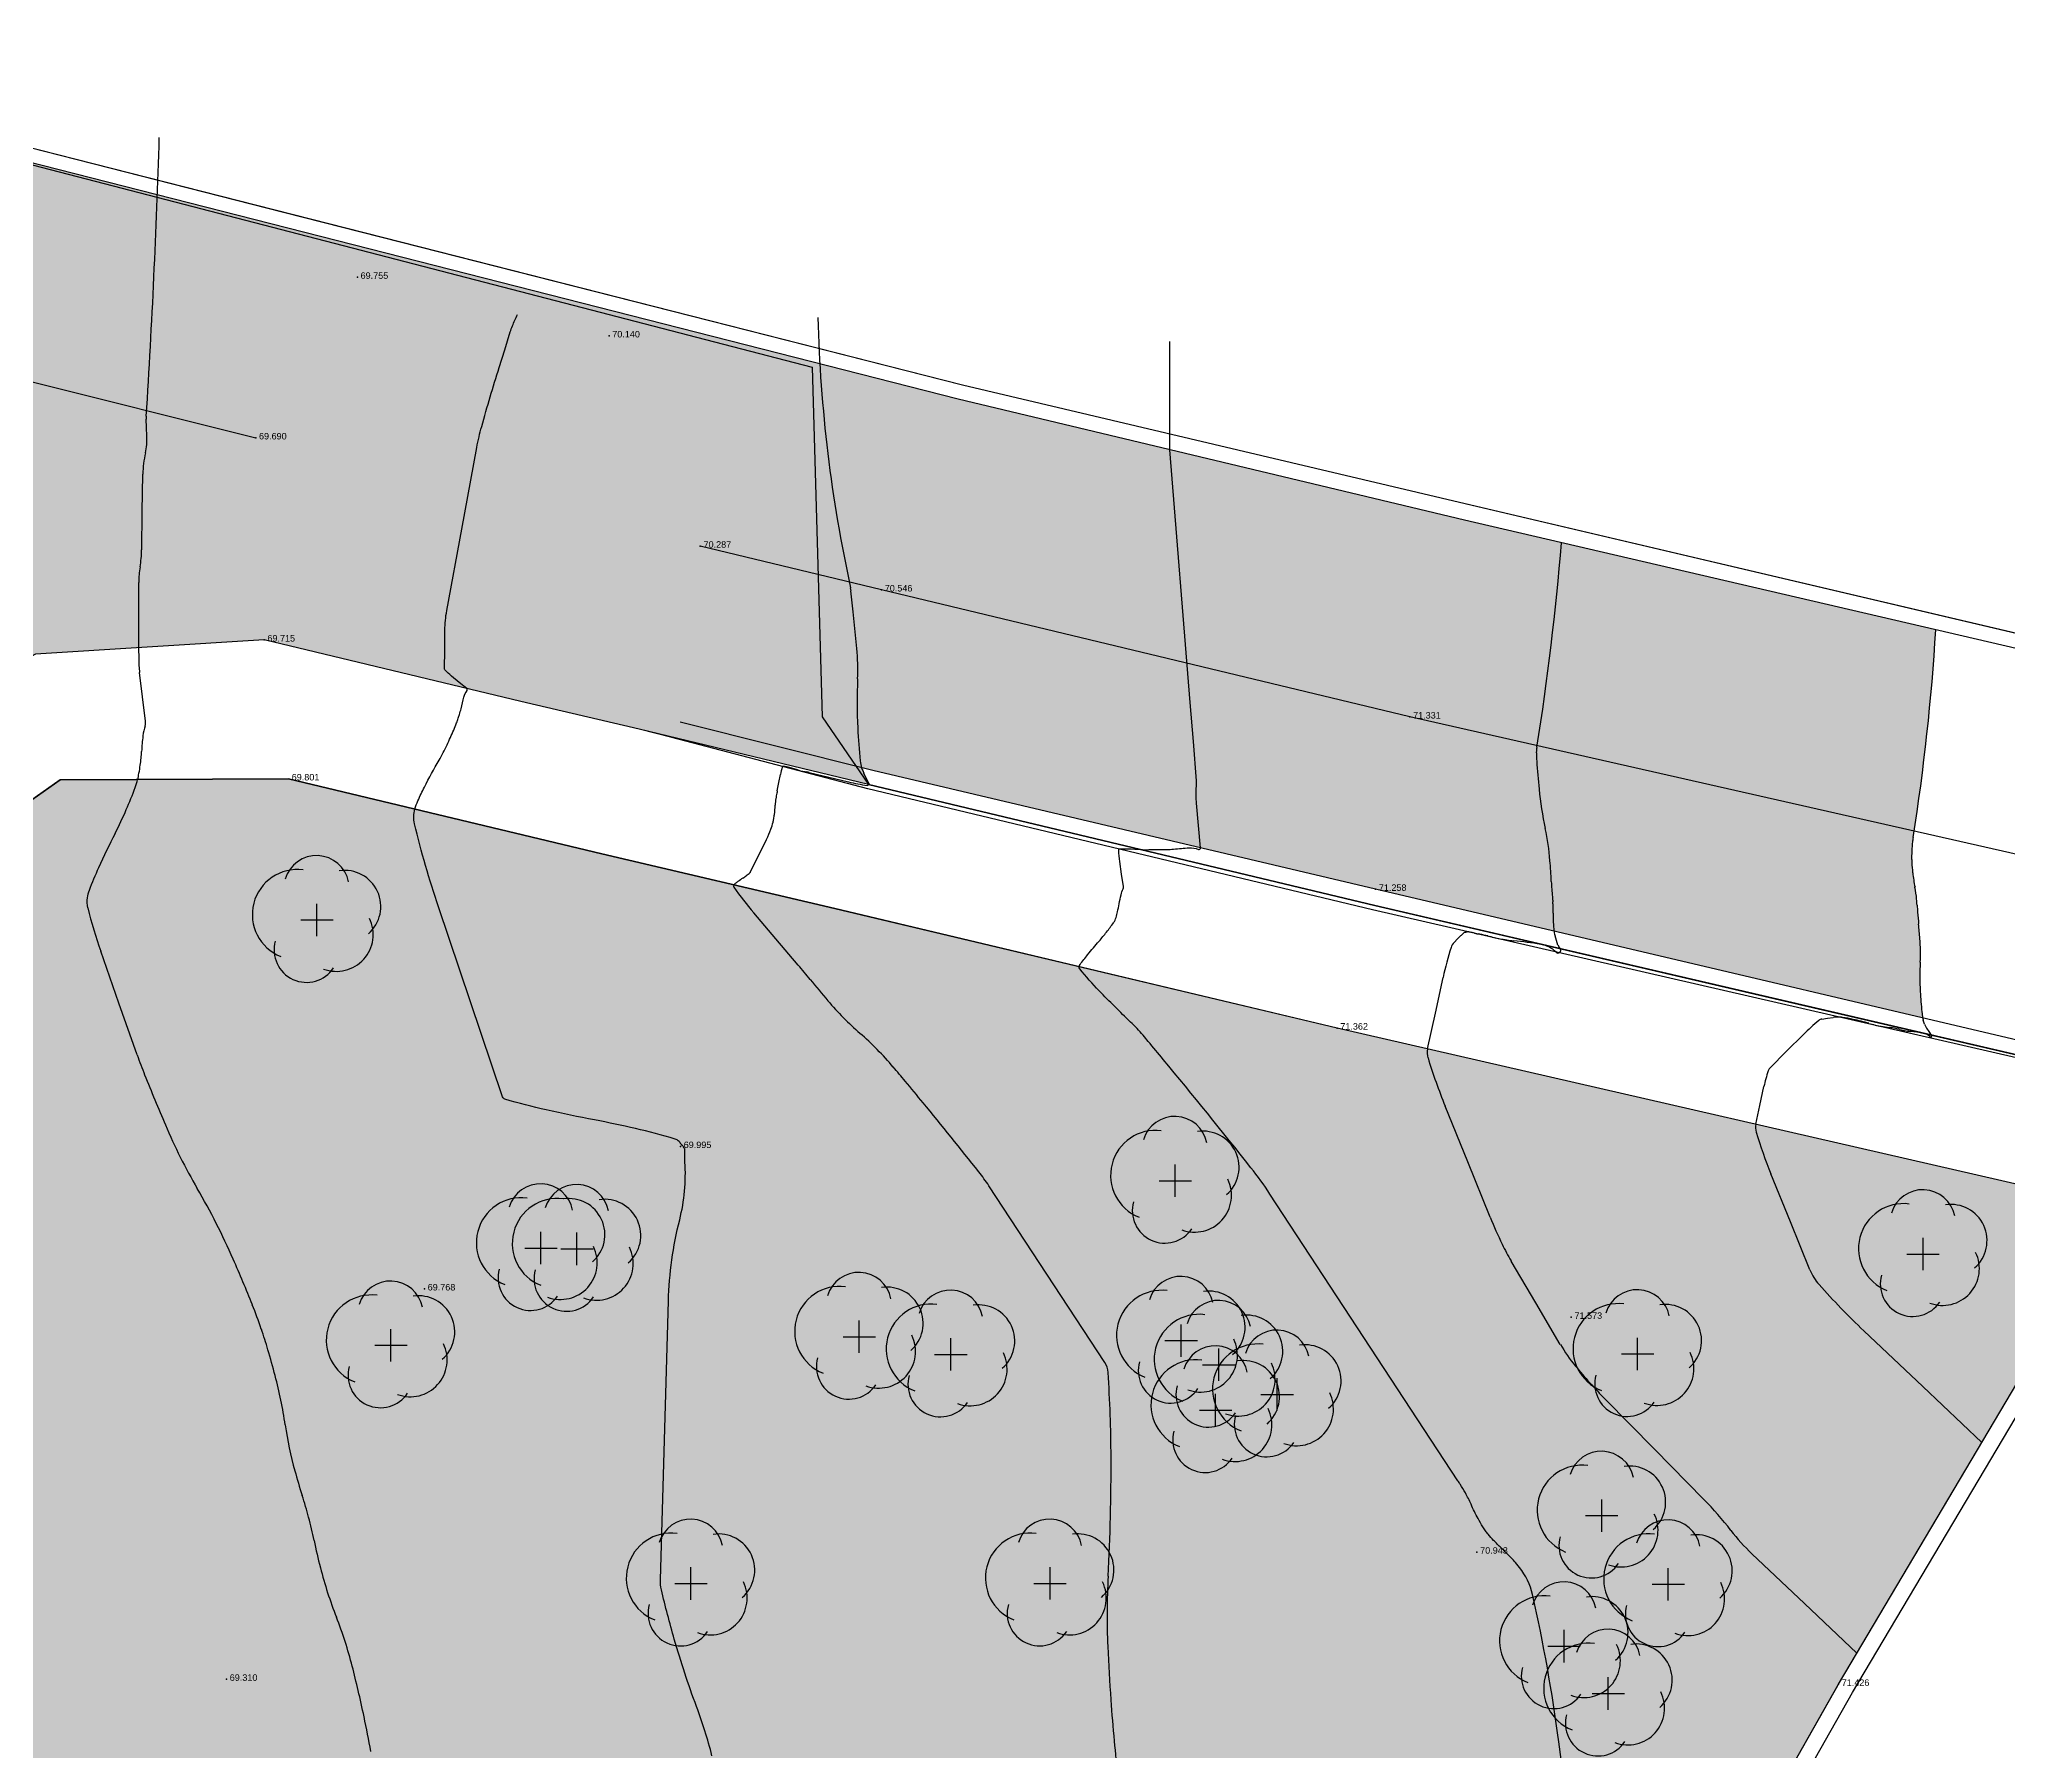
# Model space of a CAD drawing. Header units: millimetres. Extents: x -1.4 to 79.7, y -0.9 to 48.8.
# Drawn here: x 21.94 to 52.35, y 22.38 to 48.82 of the extents above; entities that cross this region are included whole.
import ezdxf

# ---------------------------------------------------------------- set-up
doc = ezdxf.new("R2010")
doc.units = ezdxf.units.MM
for name, color, linetype in [('1cotas_1', 253, 'Continuous'), ('1cv', 9, 'Continuous'), ('1cvd', 9, 'Continuous'), ('1puntos_1', 83, 'Continuous'), ('Acera', 141, 'Continuous'), ('Arbol', 82, 'Continuous'), ('Asfalto', 142, 'Continuous'), ('Bordillo', 21, 'Continuous'), ('Lin-blanca', 254, 'Continuous'), ('Lin-blancaSOM', 254, 'Continuous'), ('Muro', 12, 'Continuous'), ('Rigola', 131, 'Continuous')]:
    doc.layers.add(name, color=color, linetype=linetype)
doc.styles.get("Standard").update_dxf_attribs({"font": 'arial.ttf', "height": 3})

# ---------------------------------------------------------------- blocks, each defined once
blk = doc.blocks.new('lb-cebra')
at = {"layer": 'Lin-blancaSOM', "const_width": 0.5}
for points in [[(0.25, 0), (0.25, -4.742)], [(1.25, 0), (1.25, -4.742)], [(2.25, 0), (2.25, -4.742)], [(3.25, 0), (3.25, -4.742)], [(4.25, 0), (4.25, -4.742)]]:
    blk.add_lwpolyline(points, dxfattribs=at)
blk = doc.blocks.new('Arbol')
at = {"true_color": 0x999b37}
h = blk.add_hatch(color=55, dxfattribs=at)
h.dxf.hatch_style = 1
h.paths.add_polyline_path([(0.416, 0.765, 0.539976), (-0.427, 0.767, 0.693332), (-0.659, -0.513, 0.659153), (0.222, -0.788, 0.500024), (0.863, -0.144, 0.638783)])
at = {"layer": 'Arbol', "linetype": 'Continuous'}
for p, q in [((-0.25, 0), (0.25, 0)), ((0, -0.25), (0, 0.25))]:
    blk.add_line(p, q, dxfattribs=at)
at = {"layer": 'Arbol'}
for centre, radius, start, end in [((-0.006, 0.489), 0.504, 11.2611, 163.5272), ((-0.303, 0.083), 0.695, 82.6659, 248.4272), ((0.429, 0.207), 0.558, 310.841, 98.6131), ((0.301, -0.226), 0.568, 249.5555, 26.1047), ((-0.16, -0.462), 0.502, 164.3693, 326.1917)]:
    blk.add_arc(centre, radius, start, end, dxfattribs=at)
blk = doc.blocks.new('A$C43d6e65a')
at = {"true_color": 0xf6f7cf}
h = blk.add_hatch(color=254, dxfattribs=at)
h.dxf.hatch_style = 1
h.paths.add_polyline_path([(-14.156, 27.83), (-17.839, 27.503), (-22.796, 27.08), (-26.139, 25.954), (-28.142, 23.246), (-28.563, 20.94), (-28.577, 18.277), (-28.639, 9.044), (-28.663, 5.888), (-28.938, 1.249), (0, 0), (2.396, 11.589), (4.326, 21.334), (6.152, 29.685), (-6.212, 28.519)])
at = {"color": 220}
blk.add_lwpolyline([(2.396, 11.589), (4.326, 21.334), (6.152, 29.685), (-6.212, 28.519), (-14.156, 27.83), (-17.839, 27.503), (-22.796, 27.08), (-26.139, 25.954), (-28.142, 23.246), (-28.563, 20.94), (-28.577, 18.277), (-28.639, 9.044), (-28.663, 5.888), (-28.938, 1.249), (0, 0), (2.396, 11.589)], close=True, dxfattribs=at)

msp = doc.modelspace()

# ---------------------------------------------------------------- hatches: boundary and pattern name
at = {"true_color": 0x636466}
h = msp.add_hatch(color=251, dxfattribs=at)
h.dxf.hatch_style = 1
h.paths.add_polyline_path([(23.573, 42.436, 0.064812), (23.596, 42.693), (23.591, 42.826), (23.586, 42.958, -0.028152), (23.587, 43.013, 0.006408), (23.757, 46.419), (19.029, 47.626), (19.179, 43.719), (19.198, 43.239, -0.036469), (19.191, 43.054, 0.022713), (19.173, 42.758), (19.17, 42.585), (19.167, 42.413, -0.042636), (19.159, 42.332, 0.038248), (19.149, 42.242), (19.123, 41.479), (19.097, 40.716, -0.034486), (19.07, 40.45, 0.018437), (19.003, 39.956, 0.006407), (18.985, 39.753, -0.007248), (18.97, 39.574, -0.030145), (18.916, 39.247, 0.022877), (18.84, 38.817, 0.011106), (18.806, 38.507, 0.047477), (18.807, 38.434), (18.836, 38.156), (18.865, 37.878, 0.022463), (18.899, 37.652, 0.129744), (18.93, 37.588, -0.0411), (18.925, 37.593, 0.012616), (18.933, 37.583, -0.037835), (18.94, 37.574, -0.002997), (18.946, 37.565), (19.251, 37.922), (21.873, 39.327), (23.469, 39.427), (23.469, 39.931), (23.469, 40.435, -0.042847), (23.49, 40.675, 0.03884), (23.515, 40.939), (23.524, 41.524), (23.534, 42.11, -0.051022)])
h = msp.add_hatch(color=251, dxfattribs=at)
h.dxf.hatch_style = 1
h.paths.add_polyline_path([(33.989, 43.809), (23.757, 46.419, -0.006429), (23.586, 43.002, 0.022463), (23.586, 42.958), (23.591, 42.826), (23.596, 42.693, -0.064812), (23.573, 42.436, 0.051022), (23.534, 42.11), (23.524, 41.524), (23.515, 40.939, -0.03884), (23.49, 40.675, 0.042847), (23.469, 40.435), (23.469, 39.931), (23.469, 39.427), (25.407, 39.548), (29.371, 38.597), (31.199, 38.169), (34.739, 37.313, 0.265316), (34.74, 37.33), (34.706, 37.414), (34.667, 37.492, -0.022463), (34.656, 37.515, -0.009306), (34.634, 37.573, -0.061646), (34.61, 37.679, -0.013115), (34.574, 38.185, -0.02054), (34.572, 38.945, 0.033096), (34.558, 39.417, 0.000563), (34.519, 39.829, 0.001158), (34.499, 40.03), (34.484, 40.168), (34.47, 40.305, 0.022463), (34.464, 40.351, -0.039197)])
h = msp.add_hatch(color=251, dxfattribs=at)
h.dxf.hatch_style = 1
h.paths.add_polyline_path([(39.394, 42.484), (36.124, 43.264), (33.989, 43.809, 0.038934), (34.459, 40.374, -0.033833), (34.47, 40.305), (34.484, 40.168), (34.499, 40.03, -0.001158), (34.519, 39.829, -0.000563), (34.558, 39.417, -0.033096), (34.572, 38.945, 0.02054), (34.574, 38.185, 0.013115), (34.61, 37.679, 0.061646), (34.634, 37.573), (34.806, 37.53), (39.868, 36.336), (39.837, 36.681), (39.807, 37.026, -0.022463), (39.801, 37.142, -0.011245), (39.807, 37.373), (39.758, 37.978), (39.709, 38.582)])
h.paths.add_polyline_path([(45.443, 41.049), (43.944, 41.398), (39.394, 42.484), (39.709, 38.582), (39.758, 37.978), (39.807, 37.373, 0.011245), (39.801, 37.142, 0.022463), (39.807, 37.026), (39.837, 36.681), (39.868, 36.336), (42.572, 35.698), (45.327, 35.05, -0.013148), (45.316, 35.182, -0.026674), (45.316, 35.33, 0.038712), (45.313, 35.469, -0.004082), (45.302, 35.582, -0.008369), (45.286, 35.818, 0.00616), (45.265, 36.139, 0.033326), (45.193, 36.636, -0.027114), (45.097, 37.245, -0.008814), (45.06, 37.677, -0.030464), (45.059, 37.803), (45.061, 37.84), (45.064, 37.884, 0.018517)])
h.paths.add_polyline_path([(51.225, 39.705), (45.443, 41.049, -0.018485), (45.065, 37.889, 0.022463), (45.063, 37.877), (45.061, 37.84), (45.059, 37.803, 0.030464), (45.06, 37.677, 0.008814), (45.097, 37.245, 0.027114), (45.193, 36.636, -0.033326), (45.265, 36.139, -0.00616), (45.286, 35.818, 0.008369), (45.302, 35.582, 0.004082), (45.312, 35.469, -0.038703), (45.316, 35.33, 0.026674), (45.316, 35.182, 0.009089), (45.323, 35.091, 0.020122), (45.328, 35.05), (51.022, 33.71, -0.029534), (51.008, 33.806, -0.009089), (50.985, 34.117, -0.026674), (50.985, 34.57, 0.033151), (50.98, 34.935, 0.005838), (50.959, 35.16, -0.007201), (50.943, 35.342, -0.004277), (50.935, 35.451, 0.004894), (50.929, 35.547, 0.033326), (50.902, 35.729, -0.027114), (50.867, 35.953, -0.010121), (50.852, 36.135), (50.861, 36.304), (50.87, 36.45, -0.028358), (50.876, 36.511, 0.023915)])
h.paths.add_polyline_path([(7.817, 10.373), (7.988, 10.764, 0.000266), (7.953, 10.781, 0.000179), (7.901, 10.807, 0.040898), (7.812, 10.843, -0.040898), (7.719, 10.879, -0.00111), (7.645, 10.916), (7.017, 11.234), (6.402, 11.545, -0.022463), (6.201, 11.659, -0.041243), (4.849, 12.667), (4.282, 11.375), (1.949, 6.375), (3.295, 5.888), (3.395, 5.852), (3.494, 5.816, -0.011245), (3.899, 5.633, -0.022463), (4.096, 5.528), (4.668, 5.189), (5.24, 4.849)])
h.paths.add_polyline_path([(4.668, 5.189), (4.096, 5.528, 0.022463), (3.899, 5.633, 0.011245), (3.494, 5.816), (3.395, 5.852), (3.295, 5.888), (1.949, 6.375), (0.484, 3.235), (2.353, 2.559), (2.842, 2.382), (3.331, 2.205, -0.011245), (3.455, 2.149, -0.022463), (3.516, 2.117), (3.691, 2.012), (3.867, 1.908), (5.24, 4.849)])
h = msp.add_hatch(color=251, dxfattribs=at)
h.dxf.hatch_style = 1
h.paths.add_polyline_path([(14.72, 28.693, 0.046629), (14.658, 28.712, 0.013365), (14.437, 28.752, 0.016714), (14.125, 28.789, -0.019987), (13.865, 28.822, -0.010096), (13.707, 28.851, -0.012552), (13.582, 28.88, -0.026532), (13.334, 28.959, -0.022463), (13.051, 29.081), (12.541, 29.328), (11.268, 29.945), (9.84, 25.646), (11.661, 24.815), (11.996, 24.663, 0.022463), (12.161, 24.596, 0.020707), (12.345, 24.54, 0.012504), (12.444, 24.517, 0.009254), (12.579, 24.491, 0.021176), (12.791, 24.465, -0.01706), (13.054, 24.434, -0.013365), (13.211, 24.405, -0.026939), (13.288, 24.385)])
h.paths.add_polyline_path([(13.288, 24.385, 0.026939), (13.211, 24.405, 0.013365), (13.054, 24.434, 0.01706), (12.791, 24.465, -0.021176), (12.579, 24.491, -0.009254), (12.444, 24.517, -0.012504), (12.345, 24.54, -0.020707), (12.161, 24.596, -0.022463), (11.996, 24.663), (11.661, 24.815), (9.84, 25.646), (9.192, 23.698), (8.524, 21.767, 0.010947), (10.097, 21.196, -0.028271), (10.141, 21.179), (10.243, 21.132), (10.345, 21.086, 0.034173), (10.641, 20.974, -0.041142), (10.886, 20.879), (11.404, 20.625), (11.922, 20.371), (12.727, 22.696)])
h.paths.add_polyline_path([(11.808, 20.042), (11.922, 20.371), (11.404, 20.625), (10.886, 20.879, 0.041142), (10.641, 20.974, -0.034173), (10.345, 21.086), (10.243, 21.132), (10.141, 21.179, 0.022463), (10.106, 21.193, -0.01101), (8.524, 21.767), (8.273, 21.044), (7.464, 18.943), (8.534, 17.996), (8.585, 17.952, 0.022464), (8.612, 17.929, 0.024872), (8.639, 17.912, 0.033629), (8.667, 17.898, 0.037548), (8.791, 17.85, -0.026794), (8.865, 17.819, 0.029989), (8.951, 17.782, -0.013796), (9.025, 17.753, -0.032545), (9.157, 17.688, 0.037452), (9.272, 17.631, 0.002319), (9.348, 17.602, -0.003357), (9.4, 17.581), (9.822, 17.412), (10.243, 17.242, 0.040011), (10.434, 17.183, -0.031221), (10.679, 17.111)])
h.paths.add_polyline_path([(10.679, 17.111, 0.031221), (10.434, 17.183, -0.040011), (10.243, 17.242), (9.822, 17.412), (9.4, 17.581, 0.003357), (9.348, 17.602, -0.002319), (9.272, 17.631, -0.037452), (9.157, 17.688, 0.032545), (9.025, 17.753, 0.013796), (8.951, 17.782, -0.029989), (8.865, 17.819, 0.026794), (8.791, 17.85, -0.026661), (8.702, 17.882, -0.01509), (8.644, 17.908, -0.046674), (8.585, 17.952), (8.534, 17.996), (7.464, 18.943), (6.428, 16.253), (6.146, 15.624, -0.03692), (7.15, 14.917), (7.164, 14.906), (7.178, 14.895, 0.051919), (7.271, 14.837, 0.022463), (7.503, 14.735), (7.84, 14.605), (8.177, 14.476, -0.016908), (8.225, 14.455, 0.010707), (8.301, 14.422, 0.033358), (8.427, 14.38, -0.032758), (8.555, 14.337, -0.009112), (8.614, 14.311, 0.00835), (8.678, 14.283, 0.021986), (8.831, 14.228, -0.036143), (8.923, 14.191), (9.158, 14.078), (9.392, 13.965), (9.628, 14.503), (9.963, 15.251)])
h.paths.add_polyline_path([(7.988, 10.764, 0.000266), (7.953, 10.781, 0.000179), (7.901, 10.807, 0.040898), (7.812, 10.843, -0.040898), (7.719, 10.879, -0.00111), (7.645, 10.916), (7.017, 11.234), (6.402, 11.545, -0.022463), (6.201, 11.659, -0.041243), (4.849, 12.667), (4.282, 11.375), (3.311, 9.293, -0.067222), (4.739, 8.844, -0.022463), (4.85, 8.786), (5.175, 8.596), (5.5, 8.406, 0.042296), (5.695, 8.313, -0.044053), (5.883, 8.223), (6.248, 8.007), (6.612, 7.791), (7.817, 10.373)])
h.paths.add_polyline_path([(7.901, 10.807, 0.040898), (7.812, 10.843, -0.040898), (7.719, 10.879, -0.00111), (7.645, 10.916), (7.017, 11.234), (6.402, 11.545, -0.022463), (6.201, 11.659, -0.041243), (4.849, 12.667), (6.093, 15.505), (6.146, 15.624, -0.03692), (7.15, 14.917), (7.164, 14.906), (7.178, 14.895, 0.051919), (7.271, 14.837, 0.022463), (7.503, 14.735), (7.84, 14.605), (8.177, 14.476, -0.016908), (8.225, 14.455, 0.010707), (8.301, 14.422, 0.033358), (8.427, 14.38, -0.032758), (8.555, 14.337, -0.009112), (8.614, 14.311, 0.00835), (8.678, 14.283, 0.021986), (8.831, 14.228, -0.036143), (8.923, 14.191), (9.158, 14.078), (9.392, 13.965), (7.988, 10.764, 0.000266), (7.953, 10.781, 0.000179)])
h.paths.add_polyline_path([(11.93, 26.605), (12.409, 26.605), (12.409, 26.758), (11.93, 26.758)], flags=24)
h.paths.add_polyline_path([(8.777, 18.095), (9.256, 18.095), (9.256, 18.248), (8.777, 18.248)], flags=24)
h.paths.add_polyline_path([(9.907, 20.721), (10.386, 20.721), (10.386, 20.874), (9.907, 20.874)], flags=24)
h.paths.add_polyline_path([(7.841, 10.321), (8.32, 10.321), (8.32, 10.474), (7.841, 10.474)], flags=9)
h.paths.add_polyline_path([(6.679, 13.763), (7.158, 13.763), (7.158, 13.916), (6.679, 13.916)], flags=24)
h.paths.add_polyline_path([(3.56, 6.688), (4.039, 6.688), (4.039, 6.841), (3.56, 6.841)], flags=9)
h.paths.add_polyline_path([(42.001, 33.503), (42.48, 33.503), (42.48, 33.656), (42.001, 33.656)], flags=9)
h.paths.add_polyline_path([(25.806, 37.351), (26.285, 37.351), (26.285, 37.504), (25.806, 37.504)], flags=9)
h.paths.add_polyline_path([(19.525, 35.393), (20.004, 35.393), (20.004, 35.546), (19.525, 35.546)], flags=9)
h.paths.add_polyline_path([(19.874, 37.68), (20.353, 37.68), (20.353, 37.833), (19.874, 37.833)], flags=9)
h.paths.add_polyline_path([(9.987, 15.199), (10.466, 15.199), (10.466, 15.352), (9.987, 15.352)], flags=25)
h.paths.add_polyline_path([(11.832, 19.99), (12.311, 19.99), (12.311, 20.143), (11.832, 20.143)], flags=9)
h.paths.add_polyline_path([(5.044, -0.218), (5.523, -0.218), (5.523, -0.065), (5.044, -0.065)], flags=9)
h.paths.add_polyline_path([(27.906, 29.475), (28.385, 29.475), (28.385, 29.628), (27.906, 29.628)], flags=9)
h.paths.add_polyline_path([(31.86, 31.674), (32.339, 31.674), (32.339, 31.827), (31.86, 31.827)], flags=9)
h.paths.add_polyline_path([(35.054, 20.667), (35.533, 20.667), (35.533, 20.82), (35.054, 20.82)], flags=9)
h.paths.add_polyline_path([(34.207, 11.815), (34.686, 11.815), (34.686, 11.968), (34.207, 11.968)], flags=9)
h.paths.add_polyline_path([(38.305, 3.393), (38.784, 3.393), (38.784, 3.546), (38.305, 3.546)], flags=9)
h.paths.add_polyline_path([(44.849, 14.725), (45.328, 14.725), (45.328, 14.878), (44.849, 14.878)], flags=9)
h.paths.add_polyline_path([(49.745, 23.369), (50.224, 23.369), (50.224, 23.522), (49.745, 23.522)], flags=9)
h.paths.add_polyline_path([(44.161, 25.411), (44.64, 25.411), (44.64, 25.564), (44.161, 25.564)], flags=9)
h.paths.add_polyline_path([(45.618, 29.037), (46.097, 29.037), (46.097, 29.19), (45.618, 29.19)], flags=9)

# ---------------------------------------------------------------- linework, layer by layer
for p, q in [((25.705, 46.151), (15.218, 48.822)), ((15.152, 48.615, 72.406), (33.87, 43.762)), ((36.191, 43.481), (25.705, 46.151)), ((39.394, 42.484, 7.526), (39.394, 44.156, 7.526)), ((33.87, 43.762), (34.024, 38.36)), ((40.074, 42.565), (36.191, 43.481)), ((43.957, 41.649), (40.074, 42.565)), ((57.213, 38.531), (43.957, 41.649)), ((34.024, 38.36), (34.739, 37.313, 8.932)), ((34.739, 37.313, 8.932), (42.559, 35.447, 8.932)), ((42.559, 35.447, 8.932), (49.187, 33.905, 8.932)), ((49.187, 33.905, 8.932), (55.815, 32.364, 8.932))]:
    msp.add_line(p, q)
at = {"layer": '1cv'}
for p, q in [((23.591, 42.826, 6.026), (23.586, 42.958, 6.026)), ((23.596, 42.693, 6.026), (23.591, 42.826, 6.026)), ((23.524, 41.524, 6.026), (23.534, 42.11, 6.026)), ((23.515, 40.939, 6.026), (23.524, 41.524, 6.026)), ((23.469, 39.931, 6.026), (23.469, 40.435, 6.026)), ((34.484, 40.168, 7.026), (34.47, 40.305, 7.026)), ((34.499, 40.03, 7.026), (34.484, 40.168, 7.026)), ((23.469, 39.427, 6.026), (23.469, 39.931, 6.026)), ((23.528, 38.669, 6.026), (23.481, 39.046, 6.026)), ((23.575, 38.292, 6.026), (23.528, 38.669, 6.026)), ((45.059, 37.803, 8.026), (45.061, 37.84, 8.026)), ((45.061, 37.84, 8.026), (45.063, 37.877, 8.026)), ((33.356, 37.344, 7.026), (33.381, 37.47, 7.026)), ((33.826, 37.501, 7.026), (34.128, 37.429, 7.026)), ((34.128, 37.429, 7.026), (34.431, 37.357, 7.026)), ((34.706, 37.414, 7.026), (34.667, 37.492, 7.026)), ((34.746, 37.336, 7.026), (34.706, 37.414, 7.026)), ((33.331, 37.217, 7.026), (33.356, 37.344, 7.026)), ((32.915, 35.96, 7.026), (33.04, 36.214, 7.026)), ((33.04, 36.214, 7.026), (33.165, 36.468, 7.026)), ((50.853, 36.157, 8.526), (50.861, 36.304, 8.526)), ((50.861, 36.304, 8.526), (50.87, 36.45, 8.526)), ((33.311, 34.93, 7.026), (32.968, 35.333, 7.026)), ((43.837, 34.93, 8.026), (43.891, 34.984, 8.026)), ((43.949, 35.033, 8.026), (43.967, 35.035, 8.026)), ((43.967, 35.035, 8.026), (43.985, 35.038, 8.026)), ((45.367, 34.906, 8.026), (45.344, 34.977, 8.026)), ((23.163, 33.94, 6.026), (22.882, 34.741, 6.026)), ((33.654, 34.528, 7.026), (33.311, 34.93, 7.026)), ((43.784, 34.877, 8.026), (43.837, 34.93, 8.026)), ((45.389, 34.835, 8.026), (45.367, 34.906, 8.026)), ((45.413, 34.798, 8.026), (45.4, 34.816, 8.026)), ((45.426, 34.78, 8.026), (45.413, 34.798, 8.026)), ((43.495, 33.785, 8.026), (43.615, 34.337, 8.026)), ((23.445, 33.139, 6.026), (23.163, 33.94, 6.026)), ((43.376, 33.234, 8.026), (43.495, 33.785, 8.026)), ((48.92, 33.195, 8.526), (49.182, 33.457, 8.526)), ((49.466, 33.694, 8.526), (49.553, 33.707, 8.526)), ((49.553, 33.707, 8.526), (49.64, 33.719, 8.526)), ((51.04, 33.645, 8.526), (51.03, 33.677, 8.526)), ((51.05, 33.612, 8.526), (51.04, 33.645, 8.526)), ((51.121, 33.501, 8.526), (51.083, 33.555, 8.526)), ((51.159, 33.447, 8.526), (51.121, 33.501, 8.526)), ((48.659, 32.934, 8.526), (48.92, 33.195, 8.526)), ((48.507, 32.359, 8.526), (48.57, 32.65, 8.526)), ((43.995, 31.491, 8.026), (43.646, 32.347, 8.026)), ((48.444, 32.069, 8.526), (48.507, 32.359, 8.526)), ((44.343, 30.634, 8.026), (43.995, 31.491, 8.026)), ((37.494, 29.754, 7.026), (36.599, 31.119, 7.026)), ((48.979, 30.562, 8.526), (48.678, 31.302, 8.526)), ((49.28, 29.821, 8.526), (48.979, 30.562, 8.526)), ((45.045, 29.313, 8.026), (44.665, 29.957, 8.026)), ((38.389, 28.39, 7.026), (37.494, 29.754, 7.026)), ((45.425, 28.669, 8.026), (45.045, 29.313, 8.026)), ((51.024, 28.017, 8.526), (50.113, 28.879, 8.526)), ((51.935, 27.156, 8.526), (51.024, 28.017, 8.526)), ((46.88, 27.05, 8.026), (46.117, 27.826, 8.026)), ((47.643, 26.274, 8.026), (46.88, 27.05, 8.026)), ((49.195, 24.669, 8.026), (48.384, 25.436, 8.026)), ((50.006, 23.903, 8.026), (49.195, 24.669, 8.026))]:
    msp.add_line(p, q, dxfattribs=at)
msp.add_lwpolyline([(39.807, 37.373), (39.758, 37.978), (39.709, 38.582), (39.394, 42.484)], dxfattribs=at)
msp.add_lwpolyline([(45.764, 19.801), (45.402, 22.53, 0.022463), (44.996, 24.807, 0.114215), (44.796, 25.222, 0.007212), (44.712, 25.324, 0.01542), (44.67, 25.37, 0.013297), (44.509, 25.528, -0.0185), (44.395, 25.643, -0.010214), (44.311, 25.737, -0.018698), (44.269, 25.791, -0.021252), (44.229, 25.851, -0.010211), (44.154, 25.98, -0.024447), (44.046, 26.201, 0.031042), (43.958, 26.375, 0.003617), (43.878, 26.509, 0.00874), (43.843, 26.564), (42.392, 28.777), (40.94, 30.991, 0.022463), (40.647, 31.397, 0.005221), (39.292, 33.071, 0.000888), (39.06, 33.349, 0.002664), (38.982, 33.442, 0.025856), (38.789, 33.647, -0.010635), (38.303, 34.13, -0.017878), (38.002, 34.467, -0.235422), (37.993, 34.502, -0.096464), (38.008, 34.535, -0.017879), (38.125, 34.687, -0.007817), (38.302, 34.897, 0.011877), (38.417, 35.036, 0.013814), (38.525, 35.18, 0.051957), (38.548, 35.222, 0.030364), (38.563, 35.261, 0.013812), (38.586, 35.35, 0.013753), (38.612, 35.475, -0.012631), (38.64, 35.612, -0.05511), (38.672, 35.704, 0.147819), (38.677, 35.74), (38.65, 35.932), (38.623, 36.124, -0.022463), (38.606, 36.302, -0.252968), (38.613, 36.318, -0.150487), (38.628, 36.323, -0.017969), (38.753, 36.322, -0.010121), (38.949, 36.311, 0.023878), (39.032, 36.308, 0.008655), (39.104, 36.311, -0.009139), (39.172, 36.313, -0.010797), (39.252, 36.312, 0.009164), (39.346, 36.311, 0.023897), (39.45, 36.317, -0.010142), (39.694, 36.337, -0.116723), (39.837, 36.313, 0.566488), (39.868, 36.336), (39.837, 36.681), (39.807, 37.026, -0.022463), (39.801, 37.142, -0.011245), (39.807, 37.373)], format="xyb", dxfattribs=at)
for centre, radius, start, end in [((-109.191, 51.338, 6.026), 133.039, 356.40745, 358.26322), ((56.247, 45.104, 7.026), 22.296, 181.4803, 192.3086), ((24.079, 42.977, 6.026), 0.493, 177.0613, 182.2086), ((22.594, 42.655, 6.026), 1.003, 347.3755, 2.2086), ((25.146, 42.083, 6.026), 1.613, 167.3755, 179.0589), ((21.806, 40.967, 6.026), 1.709, 350.1618, 359.0589), ((2.529, 44.588, 8.026), 43.06, 351.0506, 355.2866), ((24.875, 40.435, 6.026), 1.405, 170.1618, 179.9757), ((33.958, 40.253, 7.026), 0.515, 5.8293, 10.9767), ((-8.804, 35.609, 7.026), 43.528, 5.564, 5.8293), ((-148.517, 21.999, 7.026), 183.902, 5.43492, 5.564), ((17.687, 41.745, 8.526), 33.599, 351.017, 356.5188), ((31.658, 39.423, 6.026), 8.19, 179.9757, 181.9132), ((31.006, 39.079, 7.026), 3.569, 357.8526, 5.4349), ((24.634, 39.189, 6.026), 1.161, 181.9132, 187.0606), ((43.818, 38.599, 7.026), 9.253, 177.8526, 182.5594), ((27.23, 37.612, 6.026), 3.723, 172.964, 176.7016), ((24.414, 37.959, 6.026), 0.886, 162.6257, 172.964), ((23.415, 38.272, 6.026), 0.161, 342.6257, 7.0606), ((44.245, 38.618, 7.026), 9.68, 182.5594, 185.5649), ((20.686, 37.989, 6.026), 2.832, 352.4163, 356.7016), ((46.09, 37.746, 8.026), 1.032, 176.8504, 183.8302), ((45.201, 37.869, 8.026), 0.138, 171.7031, 176.8504), ((21.818, 37.782, 6.026), 1.681, 346.564, 349.8971), ((20.577, 38.004, 6.026), 2.942, 349.8971, 352.4163), ((34.669, 37.214, 7.026), 1.313, 163.6131, 168.7604), ((33.424, 37.58, 7.026), 0.0153, 114.4476, 163.6131), ((33.425, 37.577, 7.026), 0.0188, 79.5229, 114.4476), ((33.19, 36.307, 7.026), 1.311, 75.4083, 79.5229), ((32.599, 34.035, 7.026), 3.659, 73.116, 75.4083), ((33.862, 38.195, 7.026), 0.689, 253.116, 258.3994), ((33.977, 38.759, 7.026), 1.265, 258.3994, 261.3355), ((33.714, 37.029, 7.026), 0.485, 76.5925, 81.3355), ((35.05, 37.722, 7.026), 0.441, 185.5649, 199.6752), ((36.204, 38.135, 7.026), 1.667, 199.6752, 201.8078), ((34.922, 37.622, 7.026), 0.286, 201.8078, 206.9552), ((57.339, 38.499, 8.026), 12.306, 183.8302, 185.8502), ((15.555, 40.247, 6.026), 8.406, 336.7355, 339.2553), ((22.48, 37.624, 6.026), 1, 339.2553, 346.564), ((41.955, 35.66, 7.026), 8.764, 170.013, 170.5671), ((35.013, 36.883, 7.026), 1.715, 168.7604, 170.013), ((35.193, 40.556, 7.026), 3.289, 256.5925, 261.7399), ((34.723, 37.318, 7.026), 0.0167, 261.7399, 339.8022), ((34.484, 37.406, 7.026), 0.272, 339.8022, 340.8463), ((34.496, 37.384, 7.026), 0.254, 344.9532, 346.3556), ((34.724, 37.322, 7.026), 0.0176, 340.8463, 344.9532), ((34.934, 37.278, 7.026), 0.196, 164.7477, 166.5611), ((34.759, 37.326, 7.026), 0.0157, 147.1185, 164.7477), ((34.745, 37.335, 7.026), 0.00148, 327.1185, 26.9552), ((50.756, 37.825, 8.026), 5.689, 185.8502, 192.0628), ((17.752, 39.303, 6.026), 6.015, 332.8701, 336.7355), ((31.791, 37.048, 7.026), 1.509, 350.0121, 352.571), ((31.782, 37.049, 7.026), 1.519, 352.571, 357.9133), ((34.102, 36.965, 7.026), 0.804, 170.5671, 177.9133), ((34.35, 30.798, 6.026), 12.635, 152.8701, 155.5367), ((31.449, 37.31, 7.026), 1.911, 333.8597, 339.0071), ((32.466, 36.92, 7.026), 0.821, 339.0071, 346.8625), ((32.296, 36.959, 7.026), 0.996, 346.8625, 350.0121), ((41.507, 35.848, 8.026), 3.769, 4.4279, 12.0628), ((51.415, 36.42, 8.526), 0.546, 171.7031, 176.8504), ((28.186, 33.602, 6.026), 5.864, 155.5367, 159.2563), ((31.915, 37.175, 7.026), 1.577, 304.1694, 306.5629), ((32.151, 36.857, 7.026), 1.181, 306.5629, 309.9635), ((32.894, 35.971, 7.026), 0.0243, 309.9635, 333.8597), ((32.247, 35.131, 8.026), 13.057, 3.0161, 4.4279), ((51.232, 36.137, 8.526), 0.379, 176.8504, 183.8302), ((55.361, 36.413, 8.526), 4.518, 183.8302, 185.8502), ((52.945, 36.165, 8.526), 2.088, 185.8502, 192.0628), ((23.216, 35.485, 6.026), 0.549, 159.2563, 171.4297), ((32.684, 35.746, 7.026), 0.0288, 137.8533, 215.2732), ((37.227, 38.959, 7.026), 5.593, 215.2732, 220.4205), ((32.81, 35.632, 7.026), 0.199, 129.9644, 137.8533), ((33.151, 35.224, 7.026), 0.731, 125.8486, 129.9644), ((34.599, 33.22, 7.026), 3.203, 124.1694, 125.8486), ((52.351, 36.19, 8.026), 7.075, 183.0161, 184.934), ((49.549, 35.44, 8.526), 1.383, 4.4279, 12.0628), ((23.069, 35.507, 6.026), 0.401, 171.4297, 194.2139), ((30.203, 37.314, 6.026), 7.759, 194.2139, 199.3612), ((52.223, 36.179, 8.026), 6.947, 184.934, 185.5952), ((42.265, 35.204, 8.026), 3.059, 4.5988, 5.5952), ((44.419, 35.377, 8.026), 0.898, 357.004, 4.5988), ((46.7, 35.258, 8.026), 1.386, 177.004, 183.1157), ((46.059, 35.17, 8.526), 4.884, 3.3062, 4.4279), ((57.321, 35.82, 8.526), 6.396, 183.3062, 184.2864), ((57.281, 35.817, 8.526), 6.356, 184.2864, 185.9366), ((44.408, 34.467, 8.026), 0.731, 129.8341, 134.9815), ((43.952, 35.013, 8.026), 0.0199, 98.2404, 129.8341), ((43.997, 34.955, 8.026), 0.0834, 93.0931, 98.2404), ((44.002, 34.87, 8.026), 0.168, 89.4714, 93.093), ((44.003, 34.966, 8.026), 0.0731, 80.9113, 89.4714), ((43.896, 34.302, 8.026), 0.745, 78.2328, 80.9113), ((43.925, 34.439, 8.026), 0.606, 73.3572, 78.2328), ((44.203, 35.368, 8.026), 0.365, 253.3573, 259.6433), ((44.224, 35.484, 8.026), 0.482, 259.6433, 261.6529), ((43.95, 33.619, 8.026), 1.403, 80.4751, 81.653), ((43.944, 33.585, 8.026), 1.437, 75.5177, 80.4751), ((45.157, 38.279, 8.026), 3.41, 255.5177, 258.7352), ((47.837, 35.32, 8.026), 2.525, 183.1157, 185.1987), ((45.836, 35.138, 8.026), 0.515, 185.1987, 189.8096), ((46.321, 35.221, 8.026), 1.008, 189.8096, 192.5688), ((45.62, 35.065, 8.026), 0.29, 192.5688, 197.7161), ((41.339, 34.159, 8.526), 9.671, 4.5988, 5.9366), ((48.827, 33.208, 8.026), 5.333, 162.6289, 167.7763), ((43.917, 34.744, 8.026), 0.188, 134.9815, 162.6289), ((44.941, 37.193, 8.026), 2.303, 258.7352, 264.1184), ((43.832, 26.428, 8.026), 8.518, 81.3199, 84.1184), ((45.052, 34.421, 8.026), 0.433, 44.6501, 81.3199), ((45.39, 34.755, 8.026), 0.0431, 224.6501, 35.1047), ((45.419, 34.845, 8.026), 0.0308, 197.7161, 209.9574), ((45.542, 34.916, 8.026), 0.173, 209.9574, 215.1047), ((48.235, 34.714, 8.526), 2.753, 357.004, 4.5988), ((21.4, 24.091, 7.026), 16.096, 39.3804, 40.4205), ((55.228, 34.348, 8.526), 4.25, 177.004, 183.1157), ((60.323, 56.041, 7.026), 34.261, 219.3805, 220.0934), ((59.566, 34.584, 8.526), 8.594, 183.1157, 185.1987), ((37.602, 36.913, 7.026), 4.56, 220.0934, 228.9651), ((51.82, 33.879, 8.526), 0.815, 185.1987, 191.9653), ((31.387, 29.772, 7.026), 4.906, 40.4132, 48.9651), ((51.7, 30.936, 8.526), 3.563, 129.8341, 134.9815), ((49.48, 33.598, 8.526), 0.097, 98.2404, 129.8341), ((49.699, 33.317, 8.526), 0.407, 93.0931, 98.2404), ((49.721, 32.903, 8.526), 0.821, 89.4714, 93.0931), ((49.725, 33.368, 8.526), 0.356, 80.9113, 89.4714), ((49.208, 30.132, 8.526), 3.633, 78.2328, 80.9113), ((49.346, 30.797, 8.526), 2.954, 73.3572, 78.2328), ((50.701, 35.33, 8.526), 1.778, 253.3572, 259.6433), ((50.828, 36.023, 8.526), 2.482, 259.6433, 262.5437), ((50.312, 32.081, 8.526), 1.494, 78.8047, 82.5437), ((50.308, 32.058, 8.526), 1.517, 76.1683, 78.8047), ((51.053, 35.085, 8.526), 1.601, 256.1683, 258.7352), ((50.942, 34.528, 8.526), 1.032, 258.7352, 264.1184), ((50.445, 29.704, 8.526), 3.817, 81.3199, 84.1184), ((50.992, 33.286, 8.526), 0.194, 44.6501, 81.3199), ((53.858, 34.311, 8.526), 2.899, 191.9653, 192.5688), ((51.068, 33.689, 8.526), 0.0399, 192.5688, 197.7161), ((51.138, 33.64, 8.526), 0.0923, 197.7161, 209.9574), ((51.509, 33.854, 8.526), 0.52, 209.9574, 215.1047), ((43.649, 33.174, 8.026), 0.28, 167.7763, 196.9719), ((51.144, 33.436, 8.526), 0.0193, 224.6501, 35.1047), ((30.237, 35.525, 6.026), 7.199, 199.3612, 201.9741), ((14.623, 15.498, 7.026), 26.925, 39.8025, 40.4132), ((51.809, 35.665, 8.026), 8.811, 196.9719, 202.1193), ((51.314, 32.055, 8.526), 2.808, 162.6289, 167.7763), ((48.729, 32.864, 8.526), 0.0992, 134.9815, 162.6289), ((66.747, 50.257, 6.026), 46.569, 201.9741, 203.0013), ((-11.281, -6.087, 7.026), 60.643, 39.39559, 39.80249), ((-25.58, -17.83, 7.026), 79.146, 38.40239, 39.39559), ((31.978, 35.498, 6.026), 8.797, 203.0013, 210.1864), ((48.681, 32.018, 8.526), 0.242, 167.7763, 196.9719), ((55.737, 34.172, 8.526), 7.62, 196.9719, 202.1193), ((34.133, 29.502, 7.026), 2.949, 33.255, 38.4024), ((15.006, 25.625, 6.026), 10.838, 23.7139, 30.1864), ((51.699, 33.624, 8.026), 7.941, 202.1193, 205.4188), ((47.475, 31.617, 8.026), 3.264, 205.4188, 210.5662), ((1.953, 19.891, 6.026), 25.095, 21.9732, 23.7139), ((50.014, 30.119, 8.526), 0.792, 202.1193, 221.465), ((57.73, 36.938, 8.526), 11.089, 221.465, 226.6123), ((18.833, 26.703, 6.026), 6.891, 18.651, 21.9732), ((16.849, 26.033, 6.026), 8.986, 16.5068, 18.651), ((47.683, 30.002, 8.026), 2.622, 210.5662, 219.3825), ((12.405, 24.716, 6.026), 13.621, 14.7653, 16.5068), ((38.124, 28.216, 7.026), 0.317, 3.8242, 33.255), ((51.593, 33.212, 8.026), 7.681, 219.3825, 224.5299), ((18.804, 26.402, 6.026), 7.004, 8.3972, 14.7653), ((17.572, 26.842, 7.026), 20.915, 0.2393, 3.8242), ((31.704, 28.307, 6.026), 6.037, 188.3972, 195.2569), ((6.47, 26.796, 7.026), 32.017, 356.9437, 0.2393), ((34.121, 28.966, 6.026), 8.542, 195.2569, 197.9388), ((19.785, 24.325, 6.026), 6.527, 14.8706, 17.9387), ((43.976, 22.666, 8.026), 5.145, 37.4928, 44.5299), ((19.799, 24.328, 6.026), 6.512, 11.6444, 14.8706), ((35.083, 27.478, 6.026), 9.093, 191.6444, 194.3747), ((50.491, 27.664, 8.026), 3.066, 217.4928, 226.6123), ((32.522, 26.822, 6.026), 6.449, 194.3747, 201.5223), ((49.561, 24.495, 7.026), 11.136, 176.9437, 182.5332), ((20.643, 22.137, 6.026), 6.32, 14.302, 21.5222), ((74.993, 25.62, 7.026), 36.592, 182.5332, 183.8251), ((8.732, 19.101, 6.026), 18.612, 13.1223, 14.302), ((5.525, 18.353, 6.026), 21.906, 12.0348, 13.1223), ((60.233, 24.633, 7.026), 21.799, 183.8251, 185.4991), ((11.865, 19.705, 6.026), 15.423, 9.9927, 12.0348), ((72.71, 25.834, 7.026), 34.334, 185.4991, 187.362)]:
    msp.add_arc(centre, radius, start, end, dxfattribs=at)
at = {"layer": '1cvd'}
msp.add_lwpolyline([(32.323, 22.317, 0.027315), (32.085, 23.075, -0.019799), (31.741, 24.116, -0.012657), (31.542, 24.881, -0.064542), (31.527, 25.036), (31.589, 27.188), (31.651, 29.341, -0.05443), (31.824, 30.595, 0.077396), (31.906, 31.485, 0.004357), (31.903, 31.524, -0.014324), (31.903, 31.537, -0.017302), (31.903, 31.581, 0.012636), (31.904, 31.641, 0.015643), (31.903, 31.688, 0.129127), (31.901, 31.693), (31.892, 31.706), (31.883, 31.72, 0.022462), (31.882, 31.722, 0.004333), (31.873, 31.733, 0.001774), (31.87, 31.736, 0.002662), (31.869, 31.738, 0.036646), (31.864, 31.743, -0.036958), (31.859, 31.748, -0.005009), (31.856, 31.751, 0.003606), (31.854, 31.754, 0.007771), (31.849, 31.76, -0.005006), (31.844, 31.765, -0.028102), (31.838, 31.774, 0.014626), (31.826, 31.79, 0.015971), (31.824, 31.792, 0.002863), (31.816, 31.802, 0.138982), (31.753, 31.841, 0.01597), (31.142, 32.002, 0.009241), (30.511, 32.135, -0.0078), (29.764, 32.29, -0.017407), (29.126, 32.456, -0.243523), (29.09, 32.491), (28.594, 33.958), (28.098, 35.426, -0.022463), (27.728, 36.708, -0.133735), (27.735, 36.936, -0.028256), (27.782, 37.064, -0.016404), (27.882, 37.275, -0.012668), (28.108, 37.69, 0.022394), (28.232, 37.927, 0.006675), (28.335, 38.157, 0.014266), (28.379, 38.267, 0.005327), (28.405, 38.339, 0.006672), (28.424, 38.398, 0.021057), (28.447, 38.484, -0.009929), (28.492, 38.666, -0.096057), (28.54, 38.767, 0.401019), (28.536, 38.797), (28.419, 38.893), (28.302, 38.99, -0.022463), (28.2, 39.082, -0.202843), (28.194, 39.096), (28.196, 39.398), (28.198, 39.7, -0.022463), (28.206, 39.848, -0.021307), (28.227, 40.002), (28.459, 41.26), (28.691, 42.518, -0.022463), (28.766, 42.845, -0.007926), (29.036, 43.754), (29.122, 44.03), (29.208, 44.305, -0.022463), (29.241, 44.396, -0.011245), (29.32, 44.573)], format="xyb", dxfattribs=at)
at = {"layer": '1puntos_1'}
for p in [(26.846, 45.149, 6.281), (30.733, 44.244, 6.666), (25.277, 42.669, 6.216), (32.143, 40.997, 6.813), (34.941, 40.321, 7.072), (25.407, 39.548, 6.241), (43.101, 38.359, 7.857), (42.572, 35.698, 7.784), (41.977, 33.555, 7.888), (31.836, 31.726, 6.521), (27.882, 29.527, 6.294), (45.594, 29.089, 8.099), (44.137, 25.463, 7.469), (24.825, 23.499, 5.836), (49.721, 23.421, 7.952)]:
    msp.add_point(p, dxfattribs=at)
at = {"layer": 'Acera', "flags": 128}
msp.add_lwpolyline([(54.08, 30.774), (41.977, 33.555), (34.219, 35.399), (30.62, 36.246), (25.782, 37.403), (22.254, 37.386), (19.501, 35.445), (18.377, 33.388), (17.526, 30.864), (14.564, 22.119), (13.549, 19.131), (11.383, 13.694), (9.463, 9.457), (5.02, -0.166)], dxfattribs=at)
at = {"layer": 'Asfalto', "flags": 128}
for points in [[(57.213, 38.531), (43.957, 41.649), (36.191, 43.481), (15.218, 48.822)], [(31.199, 38.169), (29.371, 38.597), (25.407, 39.548), (21.873, 39.327), (19.251, 37.922), (17.119, 35.421), (15.728, 31.726), (12.727, 22.696), (11.808, 20.042), (9.963, 15.251), (9.628, 14.503), (7.817, 10.373), (3.258, 0.602)], [(55.828, 32.58), (42.572, 35.698), (34.806, 37.53), (31.834, 38.278)]]:
    msp.add_lwpolyline(points, dxfattribs=at)
at = {"layer": 'Bordillo', "flags": 128}
for points in [[(31.705, 38.043), (31.199, 38.169)], [(55.855, 32.317), (42.526, 35.378), (34.732, 37.25), (31.705, 38.043)]]:
    msp.add_lwpolyline(points, dxfattribs=at)
at = {"layer": 'Lin-blanca', "flags": 128}
for points in [[(18.035, 44.481), (25.277, 42.669)], [(57.388, 35.124), (43.101, 38.359), (34.941, 40.321), (32.143, 40.997)]]:
    msp.add_lwpolyline(points, dxfattribs=at)
at = {"layer": 'Muro', "flags": 128}
msp.add_lwpolyline([(37.042, 1.236), (38.281, 3.445), (44.825, 14.777), (49.721, 23.421), (54.08, 30.774)], dxfattribs=at)
at = {"layer": 'Muro'}
msp.add_lwpolyline([(37.26, 1.114), (38.498, 3.321), (45.042, 14.653), (49.937, 23.296), (54.209, 30.488)], dxfattribs=at)
at = {"layer": 'Rigola', "flags": 128}
for points in [[(57.2, 38.315), (43.944, 41.398), (36.124, 43.264), (15.152, 48.615)], [(55.815, 32.364), (42.559, 35.447), (34.739, 37.313), (31.199, 38.169)]]:
    msp.add_lwpolyline(points, dxfattribs=at)

# ---------------------------------------------------------------- block references
at = {"extrusion": (-0.029171, -0.079583, 0.996401), "rotation": 1.839701298493077}
msp.add_blockref('A$C43d6e65a', (34.99, 18.238, 5.023), dxfattribs=at)
at = {"layer": 'Arbol'}
for p in [(26.222, 35.224, 7.802), (39.477, 31.197, 10.497), (29.682, 30.157, 7.972), (30.237, 30.145, 8.018), (51.028, 30.065, 9.471), (27.364, 28.655, 7.729), (34.598, 28.788, 80.436), (36.012, 28.515, 10.578), (39.569, 28.727, 10.26), (46.619, 28.521, 9.348), (40.151, 28.356, 10.31), (41.052, 27.898, 9.907), (40.101, 27.655, 10.313), (46.065, 26.026, 9.083), (31.997, 24.977, 10.656), (37.544, 24.978, 10.336), (47.093, 24.966, 8.719), (45.484, 24.009, 8.931), (46.166, 23.278, 8.902)]:
    msp.add_blockref('Arbol', p, dxfattribs=at)
at = {"layer": 'Rigola', "rotation": 256.5282231373732}
for p in [(31.039, 44.248, -63.474), (30.806, 43.275, -63.474)]:
    msp.add_blockref('lb-cebra', p, dxfattribs=at)

# ---------------------------------------------------------------- texts
at = {"layer": '1cotas_1'}
for s, p in [('69.755', (26.896, 45.124, 8.099)), ('70.140', (30.783, 44.219, 8.099)), ('69.690', (25.327, 42.644, 8.099)), ('70.287', (32.193, 40.972, 8.099)), ('70.546', (34.991, 40.296, 8.099)), ('69.715', (25.457, 39.523, 8.099)), ('71.331', (43.151, 38.334, 8.099)), ('69.801', (25.832, 37.378, 8.099)), ('71.258', (42.622, 35.673, 8.099)), ('71.362', (42.027, 33.53, 8.099)), ('69.995', (31.886, 31.701, 8.099)), ('69.768', (27.932, 29.502, 8.099)), ('71.573', (45.644, 29.064, 8.099)), ('70.943', (44.187, 25.438, 8.099)), ('69.310', (24.875, 23.474, 8.099)), ('71.426', (49.771, 23.396, 8.099))]:
    msp.add_text(s, height=0.1, dxfattribs=at).set_placement(p)

doc.saveas('drawing.dxf')
